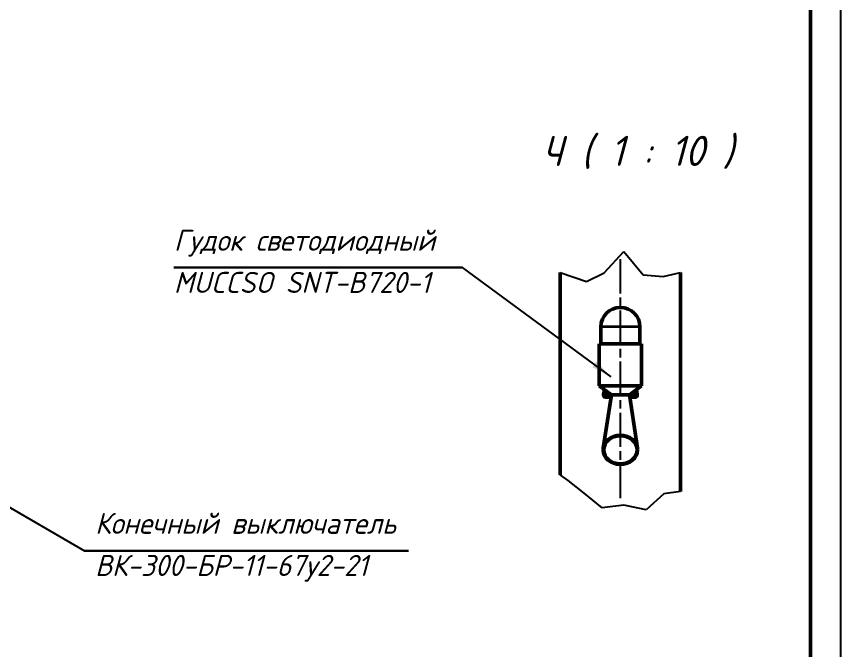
# Model space of a CAD drawing. Header units: millimetres. Extents: x 0 to 25230, y 0 to 17820.
# Drawn here: x 21126 to 25230, y 8519 to 11676 of the extents above; entities that cross this region are included whole.
import ezdxf
from ezdxf.enums import TextEntityAlignment as Align

# ---------------------------------------------------------------- set-up
doc = ezdxf.new("R2010")
doc.units = ezdxf.units.MM
doc.header["$LTSCALE"] = 30
doc.linetypes.add('CHAIN', pattern=[0.7087, 0.4724, -0.0591, 0.1181, -0.0591])
for name, color, linetype, lineweight in [('Видимые тонкие (ГОСТ)', 7, 'Continuous', 35), ('Видимый контур (ГОСТ)', 7, 'Continuous', 50), ('Кромка (ГОСТ)', 7, 'Continuous', 50), ('Линия обрыва (ГОСТ)', 7, 'Continuous', 25), ('Обозначение (ГОСТ)', 7, 'Continuous', 25), ('Осевая линия (ГОСТ)', 7, 'Continuous', 25), ('Эскизная геометрия (ГОСТ)', 7, 'Continuous', 50)]:
    doc.layers.add(name, color=color, linetype=linetype, lineweight=lineweight)
doc.styles.add('Обычный текст (ГОСТ)', font='GOST Common Italic.ttf')
doc.styles.add('Стиль текста145', font='GOST Common Italic.ttf')
doc.styles.add('Увеличенный текст (ГОСТ)', font='GOST Common Italic.ttf')
doc.dimstyles.new('Диаметр (ГОСТ)$7', dxfattribs={"dimscale": 30, "dimtxt": 3.5, "dimasz": 3.5, "dimexe": 1, "dimexo": 0, "dimgap": 0.5, "dimtad": 1, "dimrnd": 1e-08, "dimtxsty": 'Обычный текст (ГОСТ)', "dimblk": 'Filled-1', "dimcen": 0.09, "dimdle": 15, "dimclrd": 256, "dimclre": 256, "dimclrt": 256, "dimazin": 2, "dimtfac": 0.714286, "dimtdec": 3, "dimtmove": 0, "dimatfit": 3, "dimfxl": 1, "dimtolj": 1, "dimlwd": -1, "dimlwe": 25, "dimarcsym": 0})

# ---------------------------------------------------------------- blocks, each defined once
blk = doc.blocks.new('Рамки ГОСТ_ граница 594x841_2')
at = {"layer": 'Кромка (ГОСТ)', "lineweight": 25}
blk.add_line((841, 594), (841, 0), dxfattribs=at)
at = {"layer": 'Кромка (ГОСТ)'}
blk.add_line((836, 5), (836, 589), dxfattribs=at)
blk = doc.blocks.new('Текст на выноске_7')
at = {"layer": 'Эскизная геометрия (ГОСТ)', "lineweight": 30}
blk.add_line((0, 0), (15.364, 0), dxfattribs=at)
at = {"layer": 'Обозначение (ГОСТ)', "style": 'Стиль текста145'}
for s, p in [('Конечный выключатель', (0.5, 0.5)), ('ВК-300-БР-11-67у2-21', (0.5, -1.498))]:
    blk.add_text(s, height=0.99786, dxfattribs=at).set_placement(p, align=Align.BOTTOM_LEFT)
blk = doc.blocks.new('Filled-1')
at = {"color": 0}
for p, q in [((0, 0), (-1, 0.143)), ((-1, 0.143), (-1, -0.143)), ((-1, 0), (0, 0)), ((-1, -0.143), (0, 0))]:
    blk.add_line(p, q, dxfattribs=at)
at = {"color": 0, "flags": 128}
blk.add_lwpolyline([(-1, -0.143), (0, 0), (-1, 0.143), (-1, -0.143)], dxfattribs=at)
at = {"color": 0}
blk.add_solid([(-1, -0.143), (0, 0), (-1, 0.143), (-1, -0.143)], dxfattribs=at)
blk = doc.blocks.new('Текст на выноске_8')
at = {"layer": 'Эскизная геометрия (ГОСТ)', "lineweight": 30}
blk.add_line((0, 0), (-13.691, 0), dxfattribs=at)
at = {"layer": 'Обозначение (ГОСТ)', "style": 'Стиль текста145'}
for s, p in [('Гудок светодиодный ', (-13.691, 0.5)), ('MUCCSO SNT-B720-1', (-13.691, -1.498))]:
    blk.add_text(s, height=0.99786, dxfattribs=at).set_placement(p, align=Align.BOTTOM_LEFT)

msp = doc.modelspace()

# ---------------------------------------------------------------- linework, layer by layer
at = {"layer": 'Видимые тонкие (ГОСТ)'}
msp.add_line((24231.1019, 10130.8163), (24036.1019, 10130.8163), dxfattribs=at)
at = {"layer": 'Видимый контур (ГОСТ)'}
for p, q in [((23833.6019, 9393.6347), (23833.6019, 10400.7842)), ((24433.6019, 9311.3723), (24433.6019, 10402.1381)), ((24132.1019, 10226.8163), (24135.1019, 10226.8163)), ((24036.1019, 10046.8163), (24036.1019, 10130.8163)), ((24231.1019, 10046.8163), (24231.1019, 10130.8163)), ((24238.6019, 10046.8163), (24028.6019, 10046.8163)), ((24028.6019, 9836.8163), (24028.6019, 10046.8163)), ((24238.6019, 9836.8163), (24238.6019, 10046.8163)), ((24238.6019, 9836.8163), (24028.6019, 9836.8163)), ((24088.6019, 9791.8163), (24028.6019, 9836.8163)), ((24054.1268, 9817.6725), (24049.4522, 9794.1558)), ((24178.6019, 9791.8163), (24238.6019, 9836.8163)), ((24217.7515, 9794.1558), (24213.0769, 9817.6725)), ((24088.6019, 9791.8163), (24048.4976, 9527.1285)), ((24061.222, 9779.8163), (24086.7837, 9779.8163)), ((24088.6019, 9791.8163), (24178.6019, 9791.8163)), ((24178.6019, 9791.8163), (24218.7061, 9527.1285)), ((24180.42, 9779.8163), (24205.9818, 9779.8163))]:
    msp.add_line(p, q, dxfattribs=at)
for centre in [(24066.7019, 9791.8163), (24200.5019, 9791.8163)]:
    msp.add_circle(centre, 7.5, dxfattribs=at)
for centre, radius, start, end in [((24132.1019, 10130.8163), 96, 90, 180), ((24135.1019, 10130.8163), 96, 0, 90), ((24061.222, 9791.8163), 12, 168.7574743, 270), ((24205.9818, 9791.8163), 12, 270, 11.2425257)]:
    msp.add_arc(centre, radius, start, end, dxfattribs=at)
for centre, major_axis in [((24133.6019, 9517.9004), (85.8005, 0)), ((24133.6019, 9518.2294), (-82.7414, 0))]:
    msp.add_ellipse(centre, major_axis=major_axis, ratio=0.845964417, dxfattribs=at)
at = {"layer": 'Линия обрыва (ГОСТ)'}
for p, q in [((24053.2783, 10399.3307), (24150.9079, 10505.8238)), ((24150.9079, 10505.8238), (24246.916, 10390.1352)), ((23833.6019, 10400.7842), (23965.0879, 10356.182)), ((23965.0879, 10356.182), (24053.2783, 10399.3307)), ((24246.916, 10390.1352), (24346.1838, 10382.162)), ((24346.1838, 10382.162), (24433.6019, 10402.1381)), ((23873.9145, 9365.8793), (23833.6019, 9393.6347)), ((23953.2938, 9302.7057), (23873.9145, 9365.8793)), ((24042.339, 9229.9215), (23953.2938, 9302.7057)), ((24349.7426, 9299.3518), (24261.2337, 9219.9571)), ((24433.6019, 9311.3723), (24349.7426, 9299.3518)), ((24150.9079, 9243.3519), (24042.339, 9229.9215)), ((24261.2337, 9219.9571), (24150.9079, 9243.3519))]:
    msp.add_line(p, q, dxfattribs=at)
at = {"layer": 'Осевая линия (ГОСТ)', "linetype": 'CHAIN', "ltscale": 11.993792}
msp.add_line((24133.6019, 9277.5035), (24133.6019, 10476.4612), dxfattribs=at)

# ---------------------------------------------------------------- block references
for name, p, xscale, yscale, zscale in [('Рамки ГОСТ_ граница 594x841_2', (0, 0), 30, 30, 30), ('Текст на выноске_8', (23347.2805, 10425.4157), 104.9999982118607, 104.9999982118607, 104.9999982118607), ('Текст на выноске_7', (21464.7598, 9015.99), 104.9999982118607, 104.9999982118607, 104.9999982118607)]:
    msp.add_blockref(name, p, dxfattribs=dict(xscale=xscale, yscale=yscale, zscale=zscale))

# ---------------------------------------------------------------- texts
at = {"layer": 'Обозначение (ГОСТ)', "insert": (23741.6677, 10917.2395), "char_height": 150, "attachment_point": 7, "style": 'Увеличенный текст (ГОСТ)'}
msp.add_mtext('Ч ( 1 : 10 )', dxfattribs=at)

# ---------------------------------------------------------------- leaders
at = {"layer": 'Обозначение (ГОСТ)'}
for points in [[(24088.3869, 9881.6454), (23347.2805, 10425.4157)], [(20534.1598, 9552.0822), (21464.7598, 9015.99)]]:
    msp.add_leader(points, dimstyle='Диаметр (ГОСТ)$7', override={"dimtad": 0}, dxfattribs=at)

doc.saveas('drawing.dxf')
